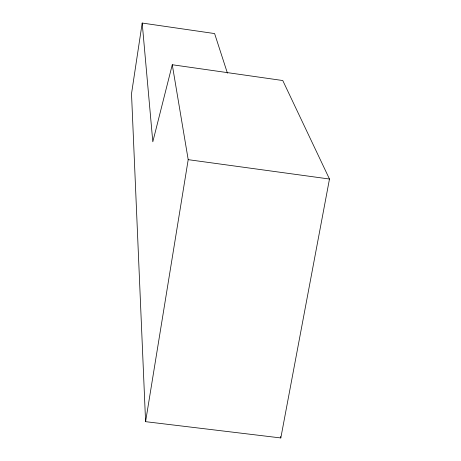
<?xml version="1.0" encoding="UTF-8"?>
<svg xmlns="http://www.w3.org/2000/svg" width="461" height="461" viewBox="0 0 461 461"><rect width="100%" height="100%" fill="white"/><g stroke="black" fill="none" stroke-linecap="round" stroke-linejoin="round"><path stroke-width="0.69" d="M142.19 23.05L131.518 93.716L145.584 421.671L280.818 437.95L329.482 179.029L282.772 80.531L172.27 64.742L152.81 141.804L142.19 23.05L214.607 33.567L227.429 73.166M145.584 421.671L188.203 159.662L172.27 64.742M188.203 159.662L329.482 179.029M280.495 436.55L280.818 437.95"/></g></svg>
